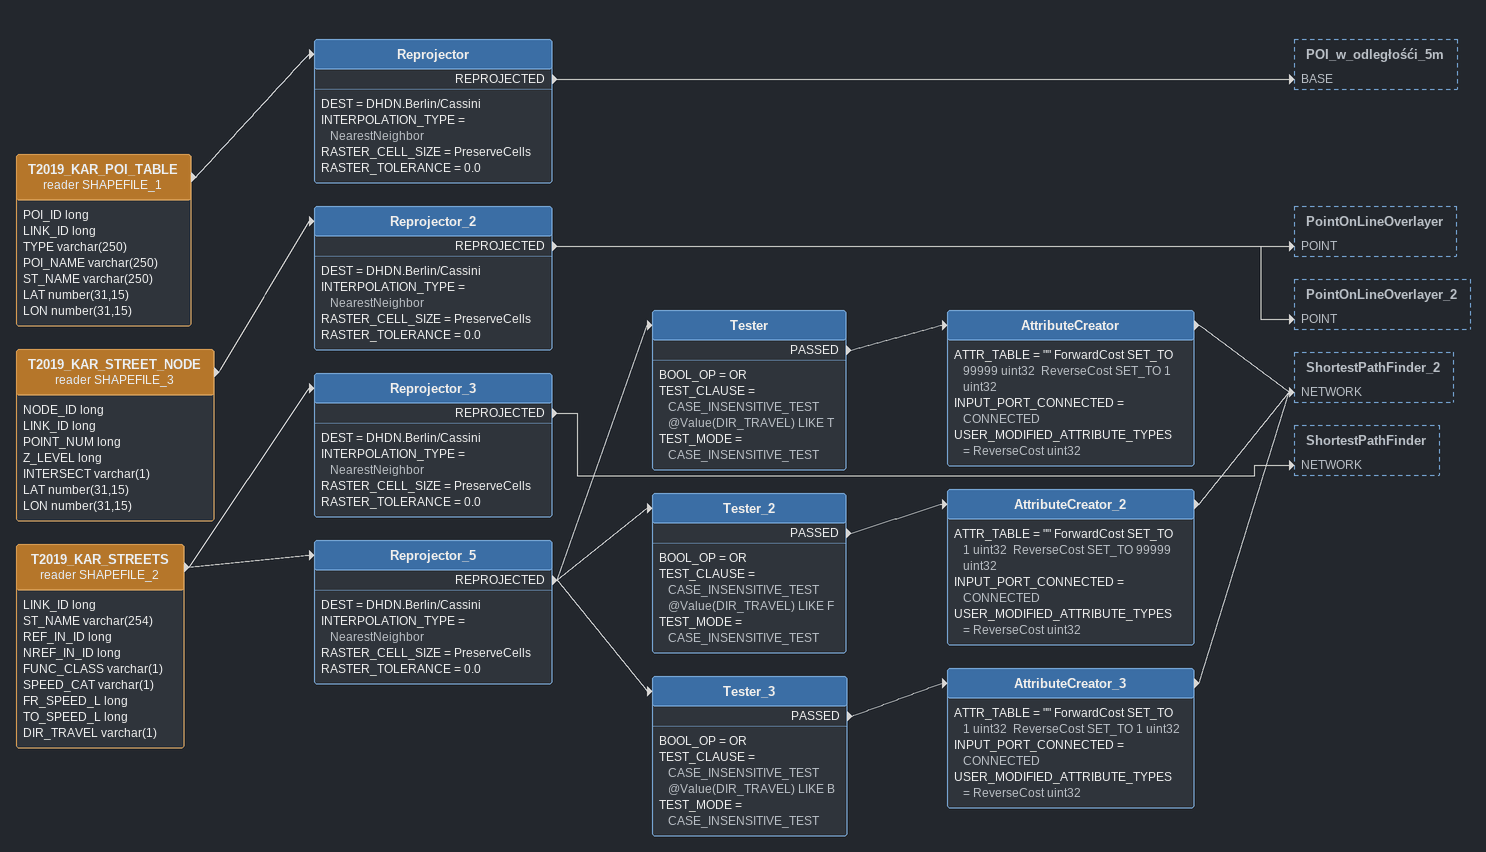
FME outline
T2019_KAR_POI_TABLE (reader SHAPEFILE_1)
    attributes: POI_ID long, LINK_ID long, TYPE varchar(250), POI_NAME varchar(250), ST_NAME varchar(250), LAT number(31,15), LON number(31,15)
    -> Reprojector
Reprojector
    DEST = DHDN.Berlin/Cassini
    INTERPOLATION_TYPE = NearestNeighbor
    RASTER_CELL_SIZE = PreserveCells
    RASTER_TOLERANCE = 0.0
    REPROJECTED -> POI_w_odległośći_5m [BASE]
T2019_KAR_STREET_NODE (reader SHAPEFILE_3)
    attributes: NODE_ID long, LINK_ID long, POINT_NUM long, Z_LEVEL long, INTERSECT varchar(1), LAT number(31,15), LON number(31,15)
    -> Reprojector_2
Reprojector_2
    DEST = DHDN.Berlin/Cassini
    INTERPOLATION_TYPE = NearestNeighbor
    RASTER_CELL_SIZE = PreserveCells
    RASTER_TOLERANCE = 0.0
    REPROJECTED -> PointOnLineOverlayer [POINT]
    REPROJECTED -> PointOnLineOverlayer_2 [POINT]
T2019_KAR_STREETS (reader SHAPEFILE_2)
    attributes: LINK_ID long, ST_NAME varchar(254), REF_IN_ID long, NREF_IN_ID long, FUNC_CLASS varchar(1), SPEED_CAT varchar(1), FR_SPEED_L long, TO_SPEED_L long, DIR_TRAVEL varchar(1)
    -> Reprojector_3
    -> Reprojector_5
Reprojector_3
    DEST = DHDN.Berlin/Cassini
    INTERPOLATION_TYPE = NearestNeighbor
    RASTER_CELL_SIZE = PreserveCells
    RASTER_TOLERANCE = 0.0
    REPROJECTED -> ShortestPathFinder [NETWORK]
Reprojector_5
    DEST = DHDN.Berlin/Cassini
    INTERPOLATION_TYPE = NearestNeighbor
    RASTER_CELL_SIZE = PreserveCells
    RASTER_TOLERANCE = 0.0
    REPROJECTED -> Tester
    REPROJECTED -> Tester_2
    REPROJECTED -> Tester_3
Tester
    BOOL_OP = OR
    TEST_CLAUSE = CASE_INSENSITIVE_TEST @Value(DIR_TRAVEL) LIKE T
    TEST_MODE = CASE_INSENSITIVE_TEST
    PASSED -> AttributeCreator
AttributeCreator
    ATTR_TABLE = "" ForwardCost SET_TO 99999 uint32  ReverseCost SET_TO 1 uint32
    INPUT_PORT_CONNECTED = CONNECTED
    USER_MODIFIED_ATTRIBUTE_TYPES = ReverseCost uint32
    -> ShortestPathFinder_2 [NETWORK]
Tester_2
    BOOL_OP = OR
    TEST_CLAUSE = CASE_INSENSITIVE_TEST @Value(DIR_TRAVEL) LIKE F
    TEST_MODE = CASE_INSENSITIVE_TEST
    PASSED -> AttributeCreator_2
AttributeCreator_2
    ATTR_TABLE = "" ForwardCost SET_TO 1 uint32  ReverseCost SET_TO 99999 uint32
    INPUT_PORT_CONNECTED = CONNECTED
    USER_MODIFIED_ATTRIBUTE_TYPES = ReverseCost uint32
    -> ShortestPathFinder_2 [NETWORK]
Tester_3
    BOOL_OP = OR
    TEST_CLAUSE = CASE_INSENSITIVE_TEST @Value(DIR_TRAVEL) LIKE B
    TEST_MODE = CASE_INSENSITIVE_TEST
    PASSED -> AttributeCreator_3
AttributeCreator_3
    ATTR_TABLE = "" ForwardCost SET_TO 1 uint32  ReverseCost SET_TO 1 uint32
    INPUT_PORT_CONNECTED = CONNECTED
    USER_MODIFIED_ATTRIBUTE_TYPES = ReverseCost uint32
    -> ShortestPathFinder_2 [NETWORK]
